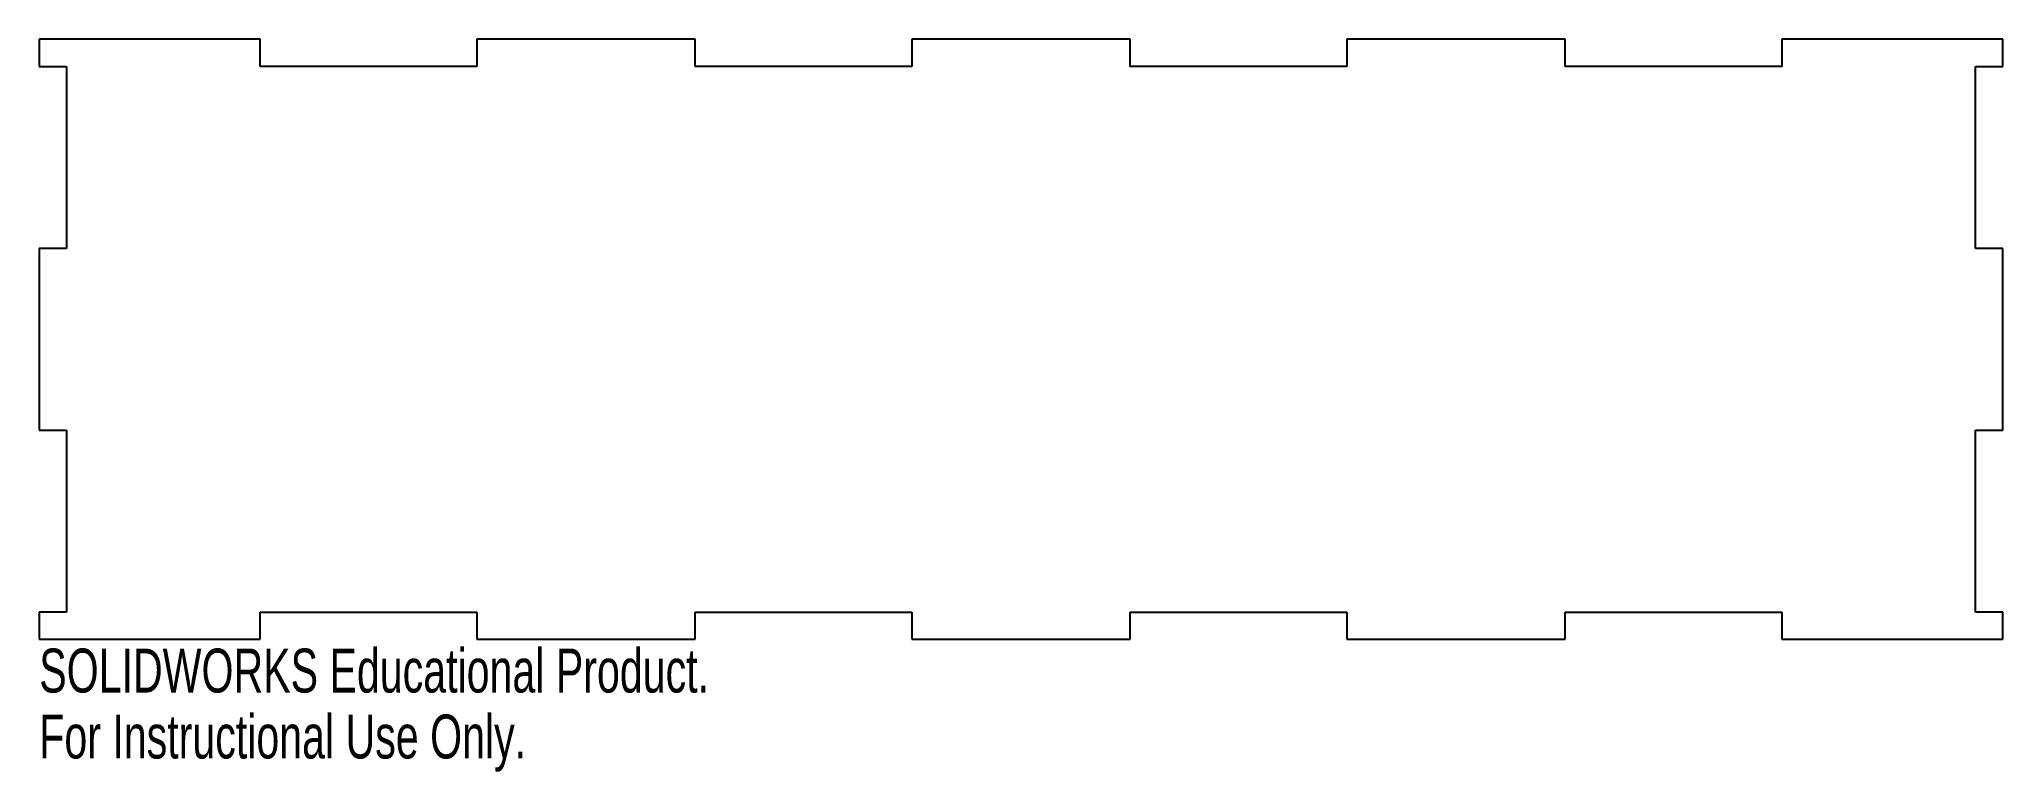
# Model space of a CAD drawing. Header units: millimetres. Extents: x -108 to 108, y -12 to 69.
import ezdxf

# ---------------------------------------------------------------- set-up
doc = ezdxf.new("R2010")
doc.units = ezdxf.units.MM
doc.styles.add('SLDTEXTSTYLE0', font='TXT', dxfattribs={"width": 0.7})

msp = doc.modelspace()

# ---------------------------------------------------------------- linework, layer by layer
at = {"color": 7, "linetype": 'Continuous', "lineweight": 25}
for p, q in [((-83.69, 69), (-107.99, 69)), ((-107.99, 69), (-107.99, 66)), ((-83.69, 66), (-83.69, 69)), ((-35.84, 69), (-59.86, 69)), ((-59.86, 69), (-59.86, 66)), ((-35.84, 66), (-35.84, 69)), ((12.02, 69), (-12, 69)), ((-12, 69), (-12, 66)), ((12.02, 66), (12.02, 69)), ((59.88, 69), (35.86, 69)), ((35.86, 69), (35.86, 66)), ((59.88, 66), (59.88, 69)), ((108.01, 69), (83.72, 69)), ((83.72, 69), (83.72, 66)), ((108.01, 66), (108.01, 69)), ((-107.99, 66), (-104.99, 66)), ((-104.99, 66), (-104.99, 46)), ((-59.86, 66), (-83.69, 66)), ((-12, 66), (-35.84, 66)), ((35.86, 66), (12.02, 66)), ((83.72, 66), (59.88, 66)), ((105.01, 46), (105.01, 66)), ((105.01, 66), (108.01, 66)), ((-104.99, 46), (-107.99, 46)), ((-107.99, 46), (-107.99, 26)), ((108.01, 46), (105.01, 46)), ((108.01, 26), (108.01, 46)), ((-107.99, 26), (-104.99, 26)), ((-104.99, 26), (-104.99, 6)), ((105.01, 6), (105.01, 26)), ((105.01, 26), (108.01, 26)), ((-104.99, 6), (-107.99, 6)), ((-107.99, 6), (-107.99, 3)), ((-83.69, 3), (-83.69, 6)), ((-83.69, 6), (-59.86, 6)), ((-59.86, 6), (-59.86, 3)), ((-35.84, 3), (-35.84, 6)), ((-35.84, 6), (-12, 6)), ((-12, 6), (-12, 3)), ((12.02, 3), (12.02, 6)), ((12.02, 6), (35.86, 6)), ((35.86, 6), (35.86, 3)), ((59.88, 3), (59.88, 6)), ((59.88, 6), (83.72, 6)), ((83.72, 6), (83.72, 3)), ((108.01, 6), (105.01, 6)), ((108.01, 3), (108.01, 6)), ((-107.99, 3), (-83.69, 3)), ((-59.86, 3), (-35.84, 3)), ((-12, 3), (12.02, 3)), ((35.86, 3), (59.88, 3)), ((83.72, 3), (108.01, 3))]:
    msp.add_line(p, q, dxfattribs=at)

# ---------------------------------------------------------------- texts
at = {"color": 7, "linetype": 'Continuous', "char_height": 4.8336, "attachment_point": 1, "style": 'SLDTEXTSTYLE0'}
for s, insert in [('SOLIDWORKS Educational Product.', (-107.99, 1.98)), ('For Instructional Use Only.', (-107.99, -5.27))]:
    msp.add_mtext(s, dxfattribs=dict(at, insert=insert))

doc.saveas('drawing.dxf')
